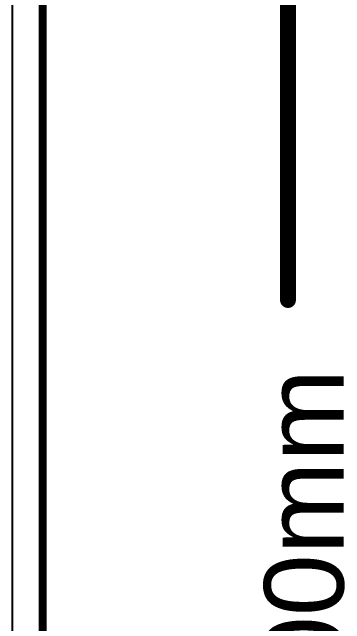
# Model space of a CAD drawing. Header units: inches. Extents: x -5 to 5258, y -4 to 5281.
# Drawn here: x 75.02 to 85.63, y 49.78 to 69.28 of the extents above; entities that cross this region are included whole.
import ezdxf

# ---------------------------------------------------------------- set-up
doc = ezdxf.new("R2010")
doc.units = ezdxf.units.IN
for name, color, linetype in [('Board Outline', 216, 'Continuous'), ('Bottom Layer', 5, 'Continuous'), ('Dimensions', 6, 'Continuous')]:
    doc.layers.add(name, color=color, linetype=linetype)
doc.styles.add('Arial', font='', dxfattribs={"height": 0.2})
doc.styles.get('Arial').set_extended_font_data('Arial')

msp = doc.modelspace()

# ---------------------------------------------------------------- linework, layer by layer
at = {"layer": 'Board Outline', "const_width": 0.254}
msp.add_lwpolyline([(75.991, -3.991), (75.991, 106.009)], dxfattribs=at)
at = {"layer": 'Bottom Layer'}
msp.add_line((75.016, 83.566), (75.016, 5.813), dxfattribs=at)
at = {"layer": 'Dimensions', "const_width": 0.508}
msp.add_lwpolyline([(83.82, 60.108), (83.82, 106.009)], dxfattribs=at)
at = {"layer": 'Dimensions', "const_width": 0.254}
msp.add_lwpolyline([(83.693, 60.108, 1), (83.947, 60.108, 1)], format="xyb", close=True, dxfattribs=at)

# ---------------------------------------------------------------- texts
at = {"layer": 'Dimensions', "style": 'Arial'}
msp.add_text('110.00mm', height=2.54, rotation=90, dxfattribs=at).set_placement((85.598, 41.149))

doc.saveas('drawing.dxf')
